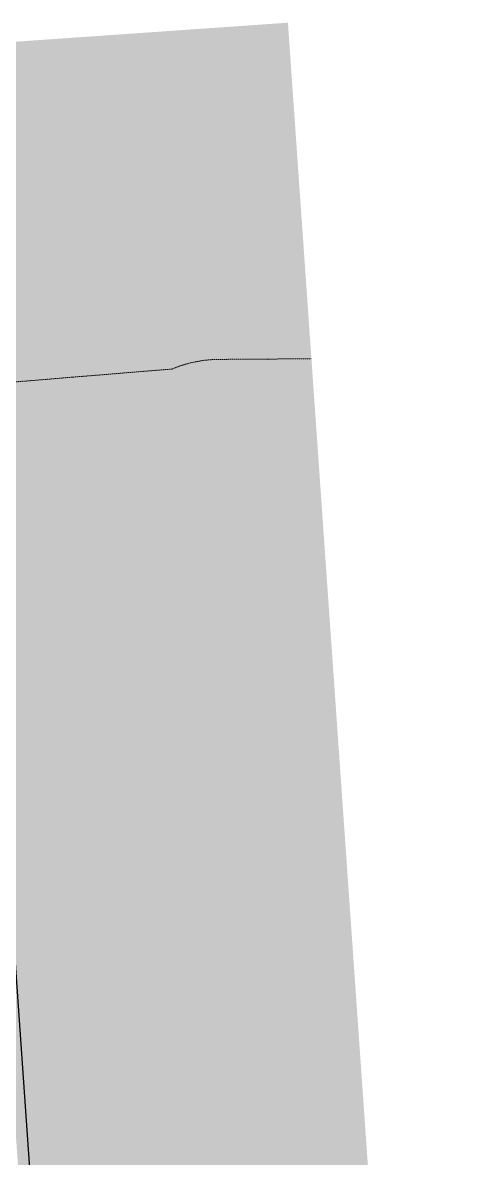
# Model space of a CAD drawing. Header units: millimetres. Extents: x 834311283 to 834708468, y 817882832 to 818197366.
# Drawn here: x 834645323 to 834691374, y 818077712 to 818197366 of the extents above; entities that cross this region are included whole.
import ezdxf

# ---------------------------------------------------------------- set-up
doc = ezdxf.new("R2010")
doc.units = ezdxf.units.MM
doc.header["$LTSCALE"] = 3
doc.linetypes.add('DASHDOT', pattern=[1, 0.5, -0.25, 0, -0.25])
doc.layers.get('Defpoints').update_dxf_attribs({"color": 32})
doc.layers.add('UAJ-00XREF', color=7, linetype='Continuous')
doc.layers.add('UAJ-23FLOR-a', color=1, linetype='Continuous', lineweight=13)
doc.layers.add('UAJ-23FLOR-h', color=251, linetype='Continuous', lineweight=9)

# ---------------------------------------------------------------- blocks, each defined once
blk = doc.blocks.new('GBP-LB02_LEV-6.53')
at = {"layer": 'UAJ-23FLOR-h'}
h = blk.add_hatch(dxfattribs=at)
h.set_pattern_fill('EARTH', color=256, scale=180, angle=45)
h.set_pattern_definition([(48.99891, (833819452.5, 817786003.4), (-112.7269, 1612.5107), [1143, -1143]), (48.99891, (833819129, 817786284.6), (-112.7269, 1612.5107), [1143, -1143]), (48.99891, (833818805.5, 817786565.8), (-112.7269, 1612.5107), [1143, -1143]), (138.99891, (833818791.4, 817786767.3), (-1612.5107, -112.7269), [1143, -1143]), (138.99891, (833819072.6, 817787090.8), (-1612.5107, -112.7269), [1143, -1143]), (138.99891, (833819353.8, 817787414.3), (-1612.5107, -112.7269), [1143, -1143])])
h.paths.add_polyline_path([(834607546, 818192774), (834673233, 818197366), (834691374, 817937869), (834685588, 817937128), (834685106, 817940897), (834650588, 817936476), (834651070, 817932707), (834551919, 817920009), (834482027, 817893355), (834383076, 817886437), (834441506, 817949096), (834458454, 817967379), (834478638, 817989842), (834483448, 817995421), (834489787, 818002934), (834500656, 818016266), (834508244, 818025930), (834515684, 818035708), (834523692, 818046596), (834532219, 818058624), (834546606, 818080042), (834556457, 818095618), (834568418, 818115665), (834578622, 818133891), (834588349, 818152374), (834599173, 818174435)])
h.paths.add_polyline_path([(834640305, 818055633), (834646291, 818056052), (834642792, 818105911), (834636807, 818105492), (834634252, 818142031), (834610016, 818140337), (834609788, 818143597), (834587769, 818140310), (834567221, 818104370), (834565437, 818101393), (834564610, 818100024), (834562785, 818096939), (834556654, 818087091), (834555720, 818085607), (834554860, 818084258), (834550876, 818078006), (834545205, 818069586), (834542258, 818065226), (834541363, 818063900), (834537651, 818058369), (834531078, 818048811), (834524249, 818039614), (834520785, 818034889), (834515055, 818027076), (834507324, 818017200), (834503054, 818011762), (834508702, 817930984), (834535272, 817933687), (834599035, 817940173), (834631909, 817943517), (834645776, 817944928), (834645137, 817954063), (834645033, 817955560), (834644308, 817965929), (834644203, 817967425), (834643506, 817977407), (834643401, 817978903), (834642524, 817991453), (834642419, 817992949), (834641155, 818011284), (834643399, 818011441)], flags=16)
h.paths.add_polyline_path([(834450838, 817950882), (834498826, 817954237), (834500065, 817936520), (834506621, 817936978), (834507095, 817930195), (834500539, 817929736), (834500559, 817929437), (834452572, 817926082)], flags=16)
at = {"layer": 'UAJ-23FLOR-a', "linetype": 'DASHDOT', "ltscale": 10}
blk.add_lwpolyline([(834675675, 818161955), (834665983, 818161891, 0.0980612), (834661035, 818160877), (834632384, 818158517), (834615063, 818157317), (834605967, 818157555), (834570562, 818158500), (834554154, 818160656), (834546312, 818161687, -0.1318565), (834497750, 818181812), (834489270, 818189165), (834486254, 818191762, 0.1699971), (834473794, 818196654, 0.4262347), (834453588, 818173933)], format="xyb", dxfattribs=at)

msp = doc.modelspace()

# ---------------------------------------------------------------- linework, layer by layer
at = {"layer": 'Defpoints', "color": 2}
msp.add_lwpolyline([(834637757, 818194850), (834652631, 817982087), (834493385, 817970955), (834478511, 818183718)], close=True, dxfattribs=at)

# ---------------------------------------------------------------- block references
at = {"layer": 'UAJ-00XREF'}
msp.add_blockref('GBP-LB02_LEV-6.53', (0, 0), dxfattribs=at)

doc.saveas('drawing.dxf')
